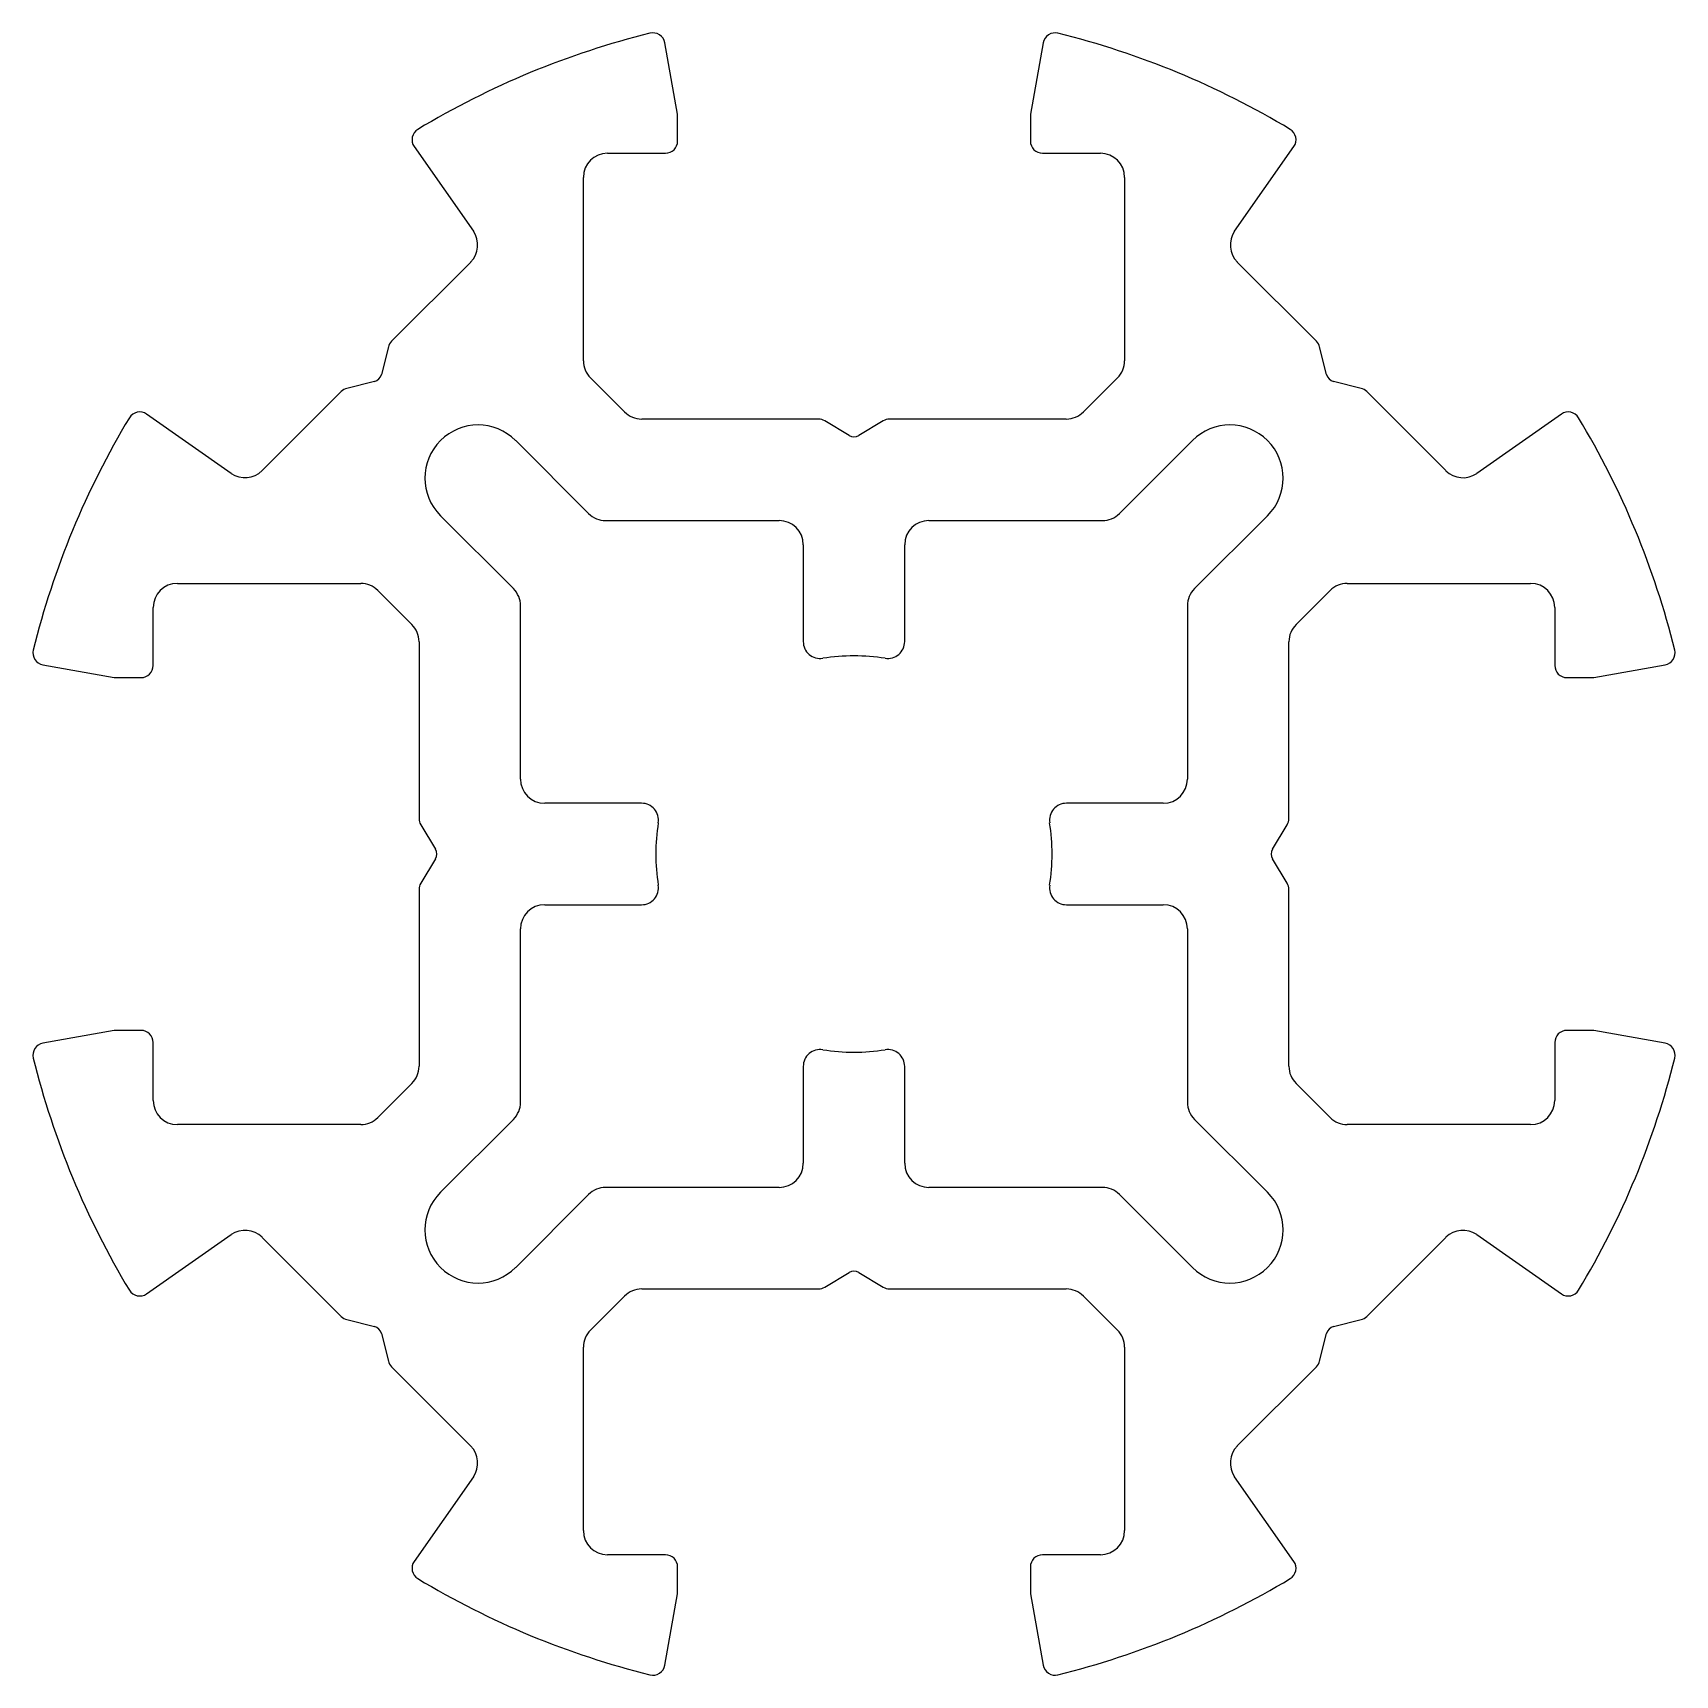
# Model space of a CAD drawing. Extents: x 2 to 36, y 1.5 to 35.5.
import ezdxf

# ---------------------------------------------------------------- set-up
doc = ezdxf.new("R2010")
doc.units = 0
doc.layers.get('0').update_dxf_attribs({"linetype": 'CONTINUOUS'})

msp = doc.modelspace()

# ---------------------------------------------------------------- linework, layer by layer
for p, q in [((15.325, 33.806), (15.064, 35.284)), ((22.893, 35.284), (22.632, 33.806)), ((15.328, 33.25), (15.328, 33.762)), ((22.628, 33.762), (22.628, 33.25)), ((9.878, 33.136), (11.103, 31.386)), ((13.878, 33), (15.078, 33)), ((22.878, 33), (24.078, 33)), ((26.854, 31.386), (28.079, 33.136)), ((13.378, 28.707), (13.378, 32.5)), ((24.578, 32.5), (24.578, 28.707)), ((11.047, 30.746), (9.409, 29.109)), ((28.547, 29.108), (26.91, 30.746)), ((9.344, 28.992), (9.202, 28.423)), ((28.755, 28.422), (28.613, 28.992)), ((9.056, 28.277), (8.486, 28.135)), ((14.232, 27.647), (13.525, 28.354)), ((24.432, 28.354), (23.725, 27.647)), ((29.471, 28.135), (28.901, 28.277)), ((8.37, 28.069), (6.733, 26.432)), ((31.224, 26.432), (29.587, 28.069)), ((6.093, 26.376), (4.342, 27.6)), ((33.615, 27.6), (31.864, 26.376)), ((18.243, 27.5), (14.585, 27.5)), ((18.875, 27.162), (18.372, 27.464)), ((19.585, 27.464), (19.081, 27.162)), ((23.371, 27.5), (19.713, 27.5)), ((11.978, 27.056), (13.488, 25.547)), ((24.469, 25.547), (25.979, 27.056)), ((11.932, 23.991), (10.422, 25.5)), ((27.534, 25.5), (26.025, 23.991)), ((13.841, 25.4), (17.428, 25.4)), ((20.528, 25.4), (24.116, 25.4)), ((17.928, 24.9), (17.928, 22.895)), ((20.028, 22.895), (20.028, 24.9)), ((4.978, 24.1), (8.771, 24.1)), ((9.125, 23.954), (9.832, 23.247)), ((28.125, 23.247), (28.832, 23.954)), ((29.185, 24.1), (32.978, 24.1)), ((4.478, 22.4), (4.478, 23.6)), ((12.078, 20.05), (12.078, 23.637)), ((25.878, 23.637), (25.878, 20.05)), ((33.478, 23.6), (33.478, 22.4)), ((9.978, 22.893), (9.978, 19.235)), ((27.978, 19.235), (27.978, 22.893)), ((2.194, 22.415), (3.673, 22.154)), ((3.716, 22.15), (4.228, 22.15)), ((33.728, 22.15), (34.241, 22.15)), ((34.284, 22.154), (35.762, 22.415)), ((14.584, 19.55), (12.578, 19.55)), ((25.378, 19.55), (23.373, 19.55)), ((10.014, 19.106), (10.316, 18.603)), ((27.64, 18.603), (27.943, 19.106)), ((10.316, 18.397), (10.014, 17.894)), ((27.943, 17.894), (27.64, 18.397)), ((9.978, 17.765), (9.978, 14.107)), ((27.978, 14.107), (27.978, 17.765)), ((12.578, 17.45), (14.584, 17.45)), ((23.373, 17.45), (25.378, 17.45)), ((12.078, 13.363), (12.078, 16.95)), ((25.878, 16.95), (25.878, 13.363)), ((3.673, 14.846), (2.194, 14.586)), ((4.228, 14.85), (3.716, 14.85)), ((34.241, 14.85), (33.728, 14.85)), ((35.762, 14.586), (34.284, 14.846)), ((4.478, 13.4), (4.478, 14.6)), ((33.478, 14.6), (33.478, 13.4)), ((17.928, 14.105), (17.928, 12.1)), ((20.028, 12.1), (20.028, 14.105)), ((9.832, 13.754), (9.125, 13.047)), ((28.832, 13.047), (28.125, 13.754)), ((10.422, 11.5), (11.932, 13.009)), ((26.025, 13.009), (27.534, 11.5)), ((8.771, 12.9), (4.978, 12.9)), ((32.978, 12.9), (29.185, 12.9)), ((17.428, 11.6), (13.841, 11.6)), ((24.116, 11.6), (20.528, 11.6)), ((13.488, 11.454), (11.978, 9.944)), ((25.979, 9.944), (24.469, 11.454)), ((4.342, 9.4), (6.093, 10.624)), ((6.733, 10.568), (8.37, 8.931)), ((29.587, 8.931), (31.224, 10.568)), ((31.864, 10.624), (33.615, 9.4)), ((18.372, 9.536), (18.875, 9.838)), ((19.081, 9.838), (19.585, 9.536)), ((13.525, 8.647), (14.232, 9.354)), ((14.585, 9.5), (18.243, 9.5)), ((19.713, 9.5), (23.371, 9.5)), ((23.725, 9.354), (24.432, 8.647)), ((8.486, 8.865), (9.056, 8.723)), ((28.901, 8.723), (29.47, 8.865)), ((9.202, 8.578), (9.344, 8.008)), ((28.613, 8.008), (28.755, 8.578)), ((13.378, 4.5), (13.378, 8.293)), ((24.578, 8.293), (24.578, 4.5)), ((9.409, 7.892), (11.046, 6.255)), ((26.91, 6.255), (28.547, 7.892)), ((11.103, 5.614), (9.878, 3.864)), ((28.079, 3.864), (26.854, 5.614)), ((15.078, 4), (13.878, 4)), ((15.328, 3.238), (15.328, 3.75)), ((22.628, 3.75), (22.628, 3.238)), ((24.078, 4), (22.878, 4)), ((15.064, 1.716), (15.325, 3.194)), ((22.632, 3.194), (22.893, 1.716))]:
    msp.add_line(p, q)
for centre, radius, start, end in [((18.978, 18.5), 17.5, 103.9572, 121.0427), ((14.818, 35.241), 0.25, 9.9998, 103.9572), ((23.139, 35.241), 0.25, 76.0427, 169.9996), ((18.978, 18.5), 17.5, 58.957, 76.0427), ((15.078, 33.762), 0.25, 0, 9.9998), ((22.878, 33.762), 0.25, 169.9996, 180), ((10.083, 33.28), 0.25, 121.0427, 214.9754), ((27.874, 33.28), 0.25, 325.0245, 58.957), ((13.878, 32.5), 0.5, 90, 180), ((15.078, 33.25), 0.25, 270, 0), ((22.878, 33.25), 0.25, 180, 270), ((24.078, 32.5), 0.5, 360, 90), ((10.693, 31.099), 0.5, 314.9999, 34.9754), ((27.264, 31.099), 0.5, 145.0245, 224.9999), ((9.586, 28.932), 0.25, 134.9999, 165.9999), ((28.371, 28.932), 0.25, 13.9999, 44.9999), ((13.878, 28.707), 0.5, 180, 225), ((24.078, 28.707), 0.5, 315, 0), ((9.008, 28.471), 0.2, 283.9999, 345.9999), ((28.949, 28.471), 0.2, 193.9999, 255.9999), ((8.547, 27.892), 0.25, 103.9999, 134.9999), ((29.41, 27.892), 0.25, 44.9999, 75.9999), ((4.199, 27.396), 0.25, 55.0245, 148.957), ((14.585, 28), 0.5, 225, 270), ((23.371, 28), 0.5, 270, 315), ((33.758, 27.396), 0.25, 31.0427, 124.9754), ((18.978, 18.5), 17.5, 148.957, 166.0427), ((11.2, 26.278), 1.1, 45, 225), ((18.243, 27.25), 0.25, 59, 90), ((19.713, 27.25), 0.25, 90, 121), ((26.757, 26.278), 1.1, 315, 135), ((18.978, 18.5), 17.5, 13.9573, 31.0427), ((18.978, 27.333), 0.2, 239, 301), ((6.379, 26.786), 0.5, 235.0245, 314.9999), ((31.577, 26.785), 0.5, 224.9999, 304.9754), ((13.841, 25.9), 0.5, 225, 270), ((24.116, 25.9), 0.5, 270, 315), ((17.428, 24.9), 0.5, 360, 90), ((20.528, 24.9), 0.5, 90, 180), ((4.978, 23.6), 0.5, 90, 180), ((8.771, 23.6), 0.5, 45, 90), ((11.578, 23.637), 0.5, 0, 45), ((26.378, 23.637), 0.5, 135, 180), ((29.185, 23.6), 0.5, 90, 135), ((32.978, 23.6), 0.5, 360, 90), ((9.478, 22.893), 0.5, 0, 45), ((28.478, 22.893), 0.5, 135, 180), ((18.278, 22.895), 0.35, 180, 279.0504), ((19.678, 22.895), 0.35, 260.9496, 360), ((2.238, 22.661), 0.25, 166.0427, 259.9996), ((18.978, 18.5), 4.1, 80.9496, 99.0504), ((35.719, 22.661), 0.25, 280.0004, 13.9573), ((3.716, 22.4), 0.25, 259.9996, 270), ((4.228, 22.4), 0.25, 270, 0), ((33.728, 22.4), 0.25, 180, 270), ((34.241, 22.4), 0.25, 270, 280.0004), ((12.578, 20.05), 0.5, 180, 270), ((25.378, 20.05), 0.5, 270, 0), ((14.584, 19.2), 0.35, 350.9496, 90), ((23.373, 19.2), 0.35, 90, 189.0504), ((10.228, 19.235), 0.25, 180, 211), ((18.978, 18.5), 4.1, 170.9496, 189.0504), ((18.978, 18.5), 4.1, 350.9496, 9.0504), ((27.728, 19.235), 0.25, 329, 360), ((10.145, 18.5), 0.2, 329, 31), ((27.812, 18.5), 0.2, 149, 211), ((10.228, 17.765), 0.25, 149, 180), ((14.584, 17.8), 0.35, 270, 9.0504), ((23.373, 17.8), 0.35, 170.9496, 270), ((27.728, 17.765), 0.25, 0, 31), ((12.578, 16.95), 0.5, 90, 180), ((25.378, 16.95), 0.5, 0, 90), ((3.716, 14.6), 0.25, 90, 99.9998), ((4.228, 14.6), 0.25, 0, 90), ((33.728, 14.6), 0.25, 90, 180), ((34.241, 14.6), 0.25, 80.0002, 90), ((2.238, 14.339), 0.25, 99.9998, 193.9572), ((18.978, 18.5), 17.5, 193.9572, 211.0427), ((18.278, 14.105), 0.35, 80.9496, 180), ((18.978, 18.5), 4.1, 260.9496, 279.0504), ((19.678, 14.105), 0.35, 0, 99.0504), ((18.978, 18.5), 17.5, 328.957, 346.0428), ((35.719, 14.339), 0.25, 346.0428, 80.0002), ((9.478, 14.107), 0.5, 315, 0), ((28.478, 14.107), 0.5, 180, 225), ((4.978, 13.4), 0.5, 180, 270), ((11.578, 13.363), 0.5, 315, 360), ((26.378, 13.363), 0.5, 180, 225), ((32.978, 13.4), 0.5, 270, 0), ((8.771, 13.4), 0.5, 270, 315), ((29.185, 13.4), 0.5, 225, 270), ((17.428, 12.1), 0.5, 270, 0), ((20.528, 12.1), 0.5, 180, 270), ((13.841, 11.1), 0.5, 90, 135), ((24.116, 11.1), 0.5, 45, 90), ((11.2, 10.722), 1.1, 135, 315), ((26.757, 10.722), 1.1, 225, 45), ((6.379, 10.215), 0.5, 44.9999, 124.9754), ((31.577, 10.215), 0.5, 55.0245, 134.9999), ((18.978, 9.667), 0.2, 59, 121), ((18.243, 9.75), 0.25, 270, 301), ((19.713, 9.75), 0.25, 239, 270), ((4.199, 9.605), 0.25, 211.0427, 304.9754), ((14.585, 9), 0.5, 90, 135), ((23.371, 9), 0.5, 45, 90), ((33.758, 9.605), 0.25, 235.0245, 328.957), ((8.547, 9.108), 0.25, 224.9999, 255.9999), ((29.41, 9.108), 0.25, 283.9999, 314.9999), ((9.008, 8.529), 0.2, 13.9999, 75.9999), ((13.878, 8.293), 0.5, 135, 180), ((24.078, 8.293), 0.5, 360, 45), ((28.949, 8.529), 0.2, 103.9999, 165.9999), ((9.586, 8.068), 0.25, 193.9999, 224.9999), ((28.37, 8.068), 0.25, 314.9999, 345.9999), ((10.693, 5.901), 0.5, 325.0245, 44.9999), ((27.264, 5.901), 0.5, 134.9999, 214.9754), ((13.878, 4.5), 0.5, 180, 270), ((24.078, 4.5), 0.5, 270, 0), ((10.083, 3.721), 0.25, 145.0245, 238.957), ((15.078, 3.75), 0.25, 0, 90), ((22.878, 3.75), 0.25, 90, 180), ((27.874, 3.721), 0.25, 301.0427, 34.9754), ((18.978, 18.5), 17.5, 238.957, 256.0428), ((18.978, 18.5), 17.5, 283.9573, 301.0427), ((15.078, 3.238), 0.25, 350.0002, 360), ((22.878, 3.238), 0.25, 180, 190.0004), ((14.818, 1.759), 0.25, 256.0428, 350.0002), ((23.139, 1.759), 0.25, 190.0004, 283.9573)]:
    msp.add_arc(centre, radius, start, end)

doc.saveas('drawing.dxf')
